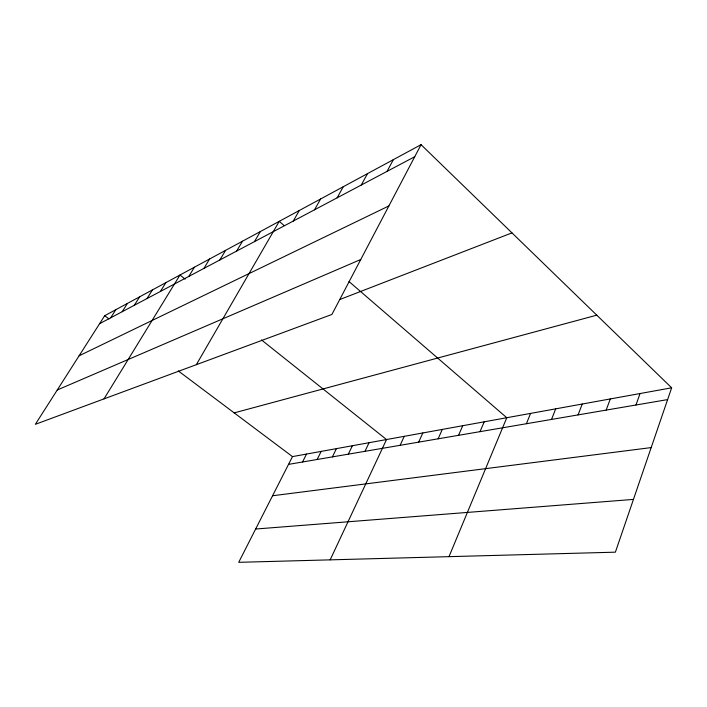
<?xml version="1.0" encoding="UTF-8"?>
<svg xmlns="http://www.w3.org/2000/svg" width="707" height="707" viewBox="0 0 707 707"><rect width="100%" height="100%" fill="white"/><g stroke="black" fill="none" stroke-linecap="round" stroke-linejoin="round"><path stroke-width="1.06" d="M671.65 387.807L615.382 552.176L238.71 562.321L292.477 456.607L671.65 387.807L421.054 144.679L104.689 315.711L35.35 424.315L331.901 314.465L421.054 144.679M635.964 405.005L640.056 393.543M606.173 410.095L610.3 398.942M578.07 414.903L582.223 404.033M551.522 419.437L555.702 408.849M526.406 423.732L530.586 413.401M448.998 556.656L506.786 417.722L349.011 281.545M480.009 431.659L484.198 421.823M458.543 435.326L462.732 425.72M438.119 438.817L442.299 429.423M418.668 442.14L422.83 432.958M400.118 445.313L404.254 436.325M330.169 559.856L386.526 439.542L261.493 339.934M364.971 451.322L369.072 442.706M348.321 454.168L352.395 445.737M332.396 456.89L336.435 448.627M317.143 459.497L321.164 451.402M302.534 461.989L306.52 454.062M387.074 171.368L393.348 159.658M361.259 185.048L367.481 173.639M337.124 197.836L343.293 186.719M314.5 209.82L320.607 198.985M293.264 221.07L299.3 210.5M196.334 364.679L279.247 221.344L284.161 225.586M254.44 241.635L260.344 231.56M236.659 251.056L242.483 241.22M219.842 259.973L225.595 250.349M203.916 268.404L209.59 259.001M188.804 276.41L194.407 267.211M104.009 398.881L179.985 275.005L185.137 279.115M160.409 291.452L165.862 282.641M147.056 298.531L152.429 289.905M134.339 305.274L139.641 296.816M122.223 311.69L127.446 303.409M110.654 317.814L115.807 309.701M99.607 323.673L414.735 156.707M79.096 355.798L388.885 205.94M57.258 389.999L360.764 259.496M340.147 299.388L511.974 232.886M234.203 412.879L596.779 315.172M288.518 464.384L667.611 399.596M272.566 495.748L651.182 447.593M255.642 529.03L633.445 499.407M104.689 315.711L108.993 318.937M178.279 370.919L292.477 456.607"/></g></svg>
